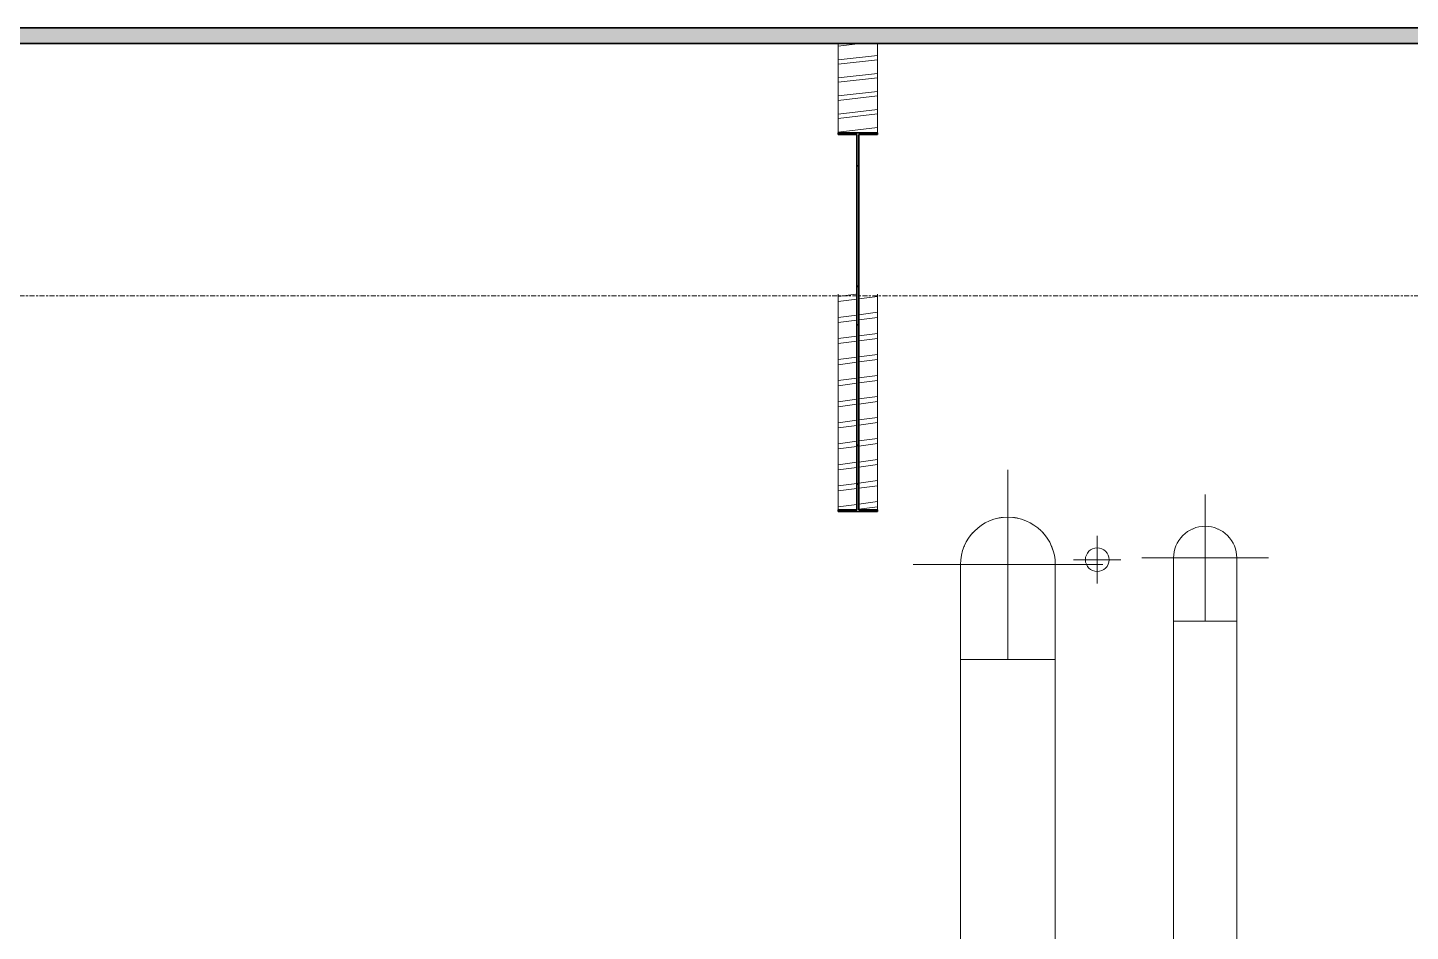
# Model space of a CAD drawing. Header units: centimetres. Extents: x -13467 to 3766, y -437 to 1921.
# Drawn here: x -161.2 to 276.3, y 1033.5 to 1319.2 of the extents above; entities that cross this region are included whole.
import ezdxf

# ---------------------------------------------------------------- set-up
doc = ezdxf.new("R2010")
doc.units = ezdxf.units.CM
doc.linetypes.add('Centre', pattern=[3.175, 0.635, -0.475, 1.59, -0.475])
for name, color, linetype, lineweight in [('A-FLOR-LEVL', 7, 'Continuous', 9), ('A-ROOF', 7, 'Continuous', 9), ('A-ROOF-PATT', 7, 'Continuous', 35), ('M-HVAC-DUCT', 7, 'Continuous', 9), ('M-HVAC-DUCT-CNTR', 7, 'Continuous', 9), ('P-PIPE', 7, 'Continuous', 9), ('P-PIPE-CNTR', 7, 'Continuous', 9), ('S-BEAM', 7, 'Continuous', 9)]:
    doc.layers.add(name, color=color, linetype=linetype, lineweight=lineweight)
doc.layers.add('M-HVAC-DUCT-ANNO', color=7, linetype='Continuous', lineweight=9, true_color=0x007f00)
pattern_1 = [(7.535, (-5050.647, 1158.852), (-25.144202, 3.325511), []), (7.535, (-5050.647, 1163.891), (-25.144202, 3.325511), [])]

# ---------------------------------------------------------------- blocks, each defined once
blk = doc.blocks.new('PQ_RVR_EST-01_ZZ_ZZ_MO_T_A_rvt-2-Sección 1-2')
at = {"layer": 'S-BEAM', "true_color": 0xc0c0c0}
h = blk.add_hatch(dxfattribs=at)
h.set_pattern_fill('FP_28', color=9, style=0, pattern_type=2)
h.set_pattern_definition([(6.482, (-5050.647, 1278.612), (-25.1452276, 2.8565895), []), (6.482, (-5050.647, 1282.94), (-25.1452276, 2.8565895), [])])
h.paths.add_polyline_path([(659.04, 1286.02), (659.04, 1314.21), (646.54, 1314.21), (646.54, 1286.02)])
h = blk.add_hatch(dxfattribs=at)
h.set_pattern_fill('FP_6', color=9, style=0, pattern_type=2)
h.set_pattern_definition([(45, (-5050.647, 712), (-25.14472, 25.14472), []), (45, (-5050.647, 750.1), (-25.14472, 25.14472), [])])
h.paths.add_polyline_path([(646.54, 1166.22), (659.04, 1166.22), (659.04, 1166.81), (653.15, 1166.81), (653.15, 1285.44), (659.04, 1285.44), (659.04, 1286.02), (646.54, 1286.02), (646.54, 1285.44), (652.44, 1285.44), (652.44, 1166.81), (646.54, 1166.81)])
h = blk.add_hatch(dxfattribs=at)
h.set_pattern_fill('FP_27', color=9, style=0, pattern_type=2)
h.set_pattern_definition(pattern_1)
h.paths.add_polyline_path([(652.44, 1166.81), (652.44, 1234.99), (646.54, 1234.99), (646.54, 1166.81)])
h = blk.add_hatch(dxfattribs=at)
h.set_pattern_fill('FP_27', color=9, style=0, pattern_type=2)
h.set_pattern_definition(pattern_1)
h.paths.add_polyline_path([(659.04, 1166.81), (659.04, 1234.99), (653.15, 1234.99), (653.15, 1166.81)])
at = {"layer": 'S-BEAM'}
for p, q in [((646.54, 1314.21), (646.54, 1286.02)), ((659.04, 1314.21), (659.04, 1286.02)), ((646.54, 1234.99), (646.54, 1166.81)), ((659.04, 1234.99), (659.04, 1166.81))]:
    blk.add_line(p, q, dxfattribs=at)
at = {"layer": 'S-BEAM', "lineweight": 35}
for p, q in [((659.04, 1286.02), (646.54, 1286.02)), ((646.54, 1286.02), (646.54, 1285.44)), ((646.54, 1285.44), (652.44, 1285.44)), ((652.44, 1285.44), (652.44, 1166.81)), ((653.15, 1166.81), (653.15, 1285.44)), ((653.15, 1285.44), (659.04, 1285.44)), ((659.04, 1285.44), (659.04, 1286.02)), ((652.44, 1166.81), (646.54, 1166.81)), ((646.54, 1166.81), (646.54, 1166.22)), ((646.54, 1166.22), (659.04, 1166.22)), ((659.04, 1166.81), (653.15, 1166.81)), ((659.04, 1166.22), (659.04, 1166.81))]:
    blk.add_line(p, q, dxfattribs=at)
blk = doc.blocks.new('M_Round Elbow - 1 D-V121-Sección 1-2')
at = {"layer": 'M-HVAC-DUCT', "color": 6, "true_color": 0xff00ff}
for p, q in [((752.7, 1131.59), (762.7, 1131.59)), ((762.7, 1131.59), (772.7, 1131.59))]:
    blk.add_line(p, q, dxfattribs=at)
at = {"layer": 'M-HVAC-DUCT', "color": 6, "true_color": 0xff00ff, "flags": 128}
for points in [[(752.7, 1151.59), (752.7, 1151.58), (752.7, 1151.53), (752.7, 1151.45), (752.7, 1151.34), (752.7, 1151.19), (752.7, 1151.02), (752.7, 1150.81), (752.7, 1150.58), (752.7, 1150.31), (752.7, 1150.01), (752.7, 1149.69), (752.7, 1149.33), (752.7, 1148.95), (752.7, 1148.54), (752.7, 1148.1), (752.7, 1147.63), (752.7, 1147.14), (752.7, 1146.63), (752.7, 1146.09), (752.7, 1145.53), (752.7, 1144.94), (752.7, 1144.34), (752.7, 1143.71), (752.7, 1143.06), (752.7, 1142.4), (752.7, 1141.72), (752.7, 1141.02), (752.7, 1140.31), (752.7, 1139.58), (752.7, 1138.84), (752.7, 1138.09), (752.7, 1137.33), (752.7, 1136.56), (752.7, 1135.78), (752.7, 1134.99), (752.7, 1134.2), (752.7, 1133.41), (752.7, 1132.61), (752.7, 1131.81), (752.7, 1131.59)], [(772.7, 1131.59), (772.7, 1132.39), (772.7, 1133.19), (772.7, 1133.99), (772.7, 1134.78), (772.7, 1135.57), (772.7, 1136.35), (772.7, 1137.12), (772.7, 1137.88), (772.7, 1138.64), (772.7, 1139.38), (772.7, 1140.11), (772.7, 1140.83), (772.7, 1141.53), (772.7, 1142.22), (772.7, 1142.89), (772.7, 1143.54), (772.7, 1144.17), (772.7, 1144.78), (772.7, 1145.37), (772.7, 1145.94), (772.7, 1146.49), (772.7, 1147.01), (772.7, 1147.5), (772.7, 1147.98), (772.7, 1148.42), (772.7, 1148.84), (772.7, 1149.23), (772.7, 1149.59), (772.7, 1149.93), (772.7, 1150.23), (772.7, 1150.51), (772.7, 1150.75), (772.7, 1150.97), (772.7, 1151.15), (772.7, 1151.3), (772.7, 1151.42), (772.7, 1151.51), (772.7, 1151.57), (772.7, 1151.59), (772.7, 1151.59)]]:
    blk.add_lwpolyline(points, dxfattribs=at)
at = {"layer": 'M-HVAC-DUCT', "color": 6, "true_color": 0xff00ff}
for start, end in [(90, 135), (45, 90), (135.036, 180), (360, 44.964)]:
    blk.add_arc((762.7, 1151.59), 10, start, end, dxfattribs=at)
blk = doc.blocks.new('M_Round Elbow - 1 D-V123-Sección 1-2')
at = {"layer": 'M-HVAC-DUCT', "color": 6, "true_color": 0xff00ff}
for p, q in [((685.27, 1119.47), (700.27, 1119.47)), ((700.27, 1119.47), (715.27, 1119.47))]:
    blk.add_line(p, q, dxfattribs=at)
at = {"layer": 'M-HVAC-DUCT', "color": 6, "true_color": 0xff00ff, "flags": 128}
for points in [[(685.27, 1149.47), (685.27, 1149.44), (685.27, 1149.37), (685.27, 1149.25), (685.27, 1149.08), (685.27, 1148.87), (685.27, 1148.61), (685.27, 1148.3), (685.27, 1147.94), (685.27, 1147.54), (685.27, 1147.1), (685.27, 1146.61), (685.27, 1146.08), (685.27, 1145.5), (685.27, 1144.88), (685.27, 1144.23), (685.27, 1143.53), (685.27, 1142.79), (685.27, 1142.02), (685.27, 1141.21), (685.27, 1140.37), (685.27, 1139.49), (685.27, 1138.58), (685.27, 1137.64), (685.27, 1136.67), (685.27, 1135.68), (685.27, 1134.65), (685.27, 1133.61), (685.27, 1132.54), (685.27, 1131.45), (685.27, 1130.34), (685.27, 1129.21), (685.27, 1128.07), (685.27, 1126.91), (685.27, 1125.74), (685.27, 1124.57), (685.27, 1123.38), (685.27, 1122.19), (685.27, 1120.99), (685.27, 1119.79), (685.27, 1119.47)], [(715.27, 1119.47), (715.27, 1120.67), (715.27, 1121.86), (715.27, 1123.06), (715.27, 1124.25), (715.27, 1125.43), (715.27, 1126.6), (715.27, 1127.76), (715.27, 1128.9), (715.27, 1130.04), (715.27, 1131.15), (715.27, 1132.25), (715.27, 1133.32), (715.27, 1134.37), (715.27, 1135.4), (715.27, 1136.41), (715.27, 1137.38), (715.27, 1138.33), (715.27, 1139.25), (715.27, 1140.13), (715.27, 1140.99), (715.27, 1141.81), (715.27, 1142.59), (715.27, 1143.33), (715.27, 1144.04), (715.27, 1144.71), (715.27, 1145.34), (715.27, 1145.93), (715.27, 1146.47), (715.27, 1146.97), (715.27, 1147.43), (715.27, 1147.84), (715.27, 1148.21), (715.27, 1148.53), (715.27, 1148.8), (715.27, 1149.03), (715.27, 1149.21), (715.27, 1149.34), (715.27, 1149.43), (715.27, 1149.47), (715.27, 1149.47)]]:
    blk.add_lwpolyline(points, dxfattribs=at)
at = {"layer": 'M-HVAC-DUCT', "color": 6, "true_color": 0xff00ff}
for start, end in [(90, 180), (45.339, 90), (360, 45)]:
    blk.add_arc((700.27, 1149.47), 15, start, end, dxfattribs=at)
blk = doc.blocks.new('PQ_RVR_MEP-01_ZZ_ZZ_MO_T_A_rvt-2-Sección 1-2')
at = {"layer": 'M-HVAC-DUCT', "color": 6, "true_color": 0xff00ff}
for p, q in [((752.7, 1131.59), (752.7, 845.59)), ((762.7, 1131.59), (752.7, 1131.59)), ((772.7, 1131.59), (762.7, 1131.59)), ((772.7, 845.59), (772.7, 1131.59)), ((685.27, 1119.47), (685.27, 847.47)), ((700.27, 1119.47), (685.27, 1119.47)), ((715.27, 1119.47), (700.27, 1119.47)), ((715.27, 847.47), (715.27, 1119.47))]:
    blk.add_line(p, q, dxfattribs=at)
at = {"layer": 'M-HVAC-DUCT-ANNO', "color": 6, "true_color": 0xff00ff}
for centre, radius, start, end in [((700.27, 1149.47), 15, 96.6454, 102.023), ((700.27, 1149.47), 15, 77.977, 83.3546), ((700.27, 1149.47), 15, 137.977, 143.3546), ((700.27, 1149.47), 15, 36.6454, 42.023), ((762.7, 1151.59), 10, 109.9712, 115.0288), ((762.7, 1151.59), 10, 64.9712, 70.0288), ((700.27, 1149.47), 15, 156.6454, 162.023), ((700.27, 1149.47), 15, 17.977, 23.3546), ((762.7, 1151.59), 10, 154.9712, 160.0288), ((762.7, 1151.59), 10, 19.9712, 25.0288)]:
    blk.add_arc(centre, radius, start, end, dxfattribs=at)
at = {"layer": 'M-HVAC-DUCT-CNTR', "color": 6, "true_color": 0xff00ff}
for p, q in [((700.27, 1119.47), (700.27, 1179.47)), ((762.7, 1131.59), (762.7, 1171.59)), ((742.7, 1151.59), (782.7, 1151.59)), ((670.27, 1149.47), (730.27, 1149.47))]:
    blk.add_line(p, q, dxfattribs=at)
at = {"layer": 'P-PIPE', "color": 6, "true_color": 0xff00ff}
for start, end in [(0, 180), (180, 0)]:
    blk.add_arc((728.56, 1151.02), 3.75, start, end, dxfattribs=at)
at = {"layer": 'P-PIPE-CNTR', "color": 6, "true_color": 0xff00ff}
for p, q in [((728.56, 1143.52), (728.56, 1158.52)), ((721.06, 1151.02), (736.06, 1151.02))]:
    blk.add_line(p, q, dxfattribs=at)
at = {"layer": 'M-HVAC-DUCT', "lineweight": 9}
for name in ['M_Round Elbow - 1 D-V123-Sección 1-2', 'M_Round Elbow - 1 D-V121-Sección 1-2']:
    blk.add_blockref(name, (0, 0), dxfattribs=at)

msp = doc.modelspace()

# ---------------------------------------------------------------- hatches: boundary and pattern name
at = {"layer": 'A-ROOF-PATT', "lineweight": 9, "true_color": 0x9a9a9a}
msp.add_hatch(color=253, dxfattribs=at).paths.add_polyline_path([(1425.59, 1314.208), (1563.931, 1314.208), (1563.931, 1319.245), (-2348.295, 1319.245), (-2348.295, 1314.208), (1218.874, 1314.208)])

# ---------------------------------------------------------------- linework, layer by layer
at = {"layer": 'A-FLOR-LEVL', "color": 253, "linetype": 'Centre', "true_color": 0xaaaaaa}
msp.add_line((-5238.571, 1234.505), (1888.136, 1234.505), dxfattribs=at)
at = {"layer": 'A-ROOF', "lineweight": 35}
for p, q in [((1563.931, 1319.245), (-2348.295, 1319.245)), ((-2348.295, 1314.208), (1563.931, 1314.208))]:
    msp.add_line(p, q, dxfattribs=at)

# ---------------------------------------------------------------- block references
at = {"lineweight": 5}
for name in ['PQ_RVR_EST-01_ZZ_ZZ_MO_T_A_rvt-2-Sección 1-2', 'PQ_RVR_MEP-01_ZZ_ZZ_MO_T_A_rvt-2-Sección 1-2']:
    msp.add_blockref(name, (-551.352, 0), dxfattribs=at)

doc.saveas('drawing.dxf')
